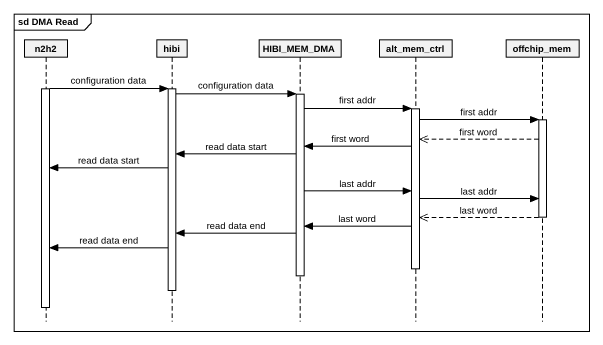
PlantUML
@startuml
mainframe sd DMA Read
hide footbox
participant n2h2
participant hibi
participant HIBI_MEM_DMA
participant alt_mem_ctrl
participant offchip_mem

activate n2h2
n2h2 -> hibi : configuration data
activate hibi
hibi -> HIBI_MEM_DMA : configuration data
activate HIBI_MEM_DMA
HIBI_MEM_DMA -> alt_mem_ctrl : first addr
activate alt_mem_ctrl
alt_mem_ctrl -> offchip_mem : first addr
activate offchip_mem
offchip_mem -->> alt_mem_ctrl : first word
alt_mem_ctrl -> HIBI_MEM_DMA : first word
HIBI_MEM_DMA -> hibi : read data start
hibi -> n2h2 : read data start
HIBI_MEM_DMA -> alt_mem_ctrl : last addr
alt_mem_ctrl -> offchip_mem : last addr
offchip_mem -->> alt_mem_ctrl : last word
deactivate offchip_mem
alt_mem_ctrl -> HIBI_MEM_DMA : last word
HIBI_MEM_DMA -> hibi : read data end
hibi -> n2h2 : read data end
deactivate alt_mem_ctrl
deactivate HIBI_MEM_DMA
deactivate hibi
deactivate n2h2
@enduml
